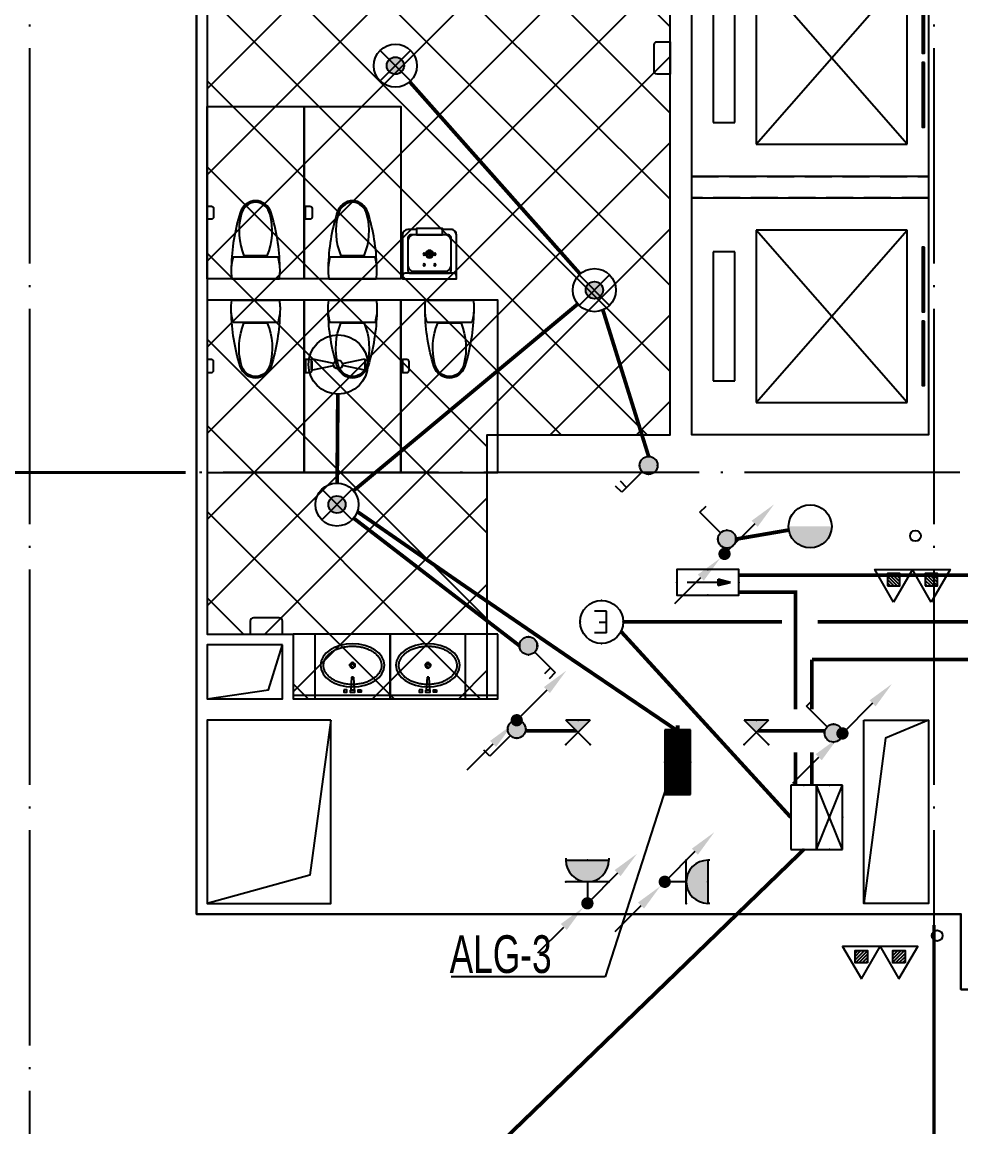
# Model space of a CAD drawing. Extents: x -292644 to 261407, y -12902 to 435090.
# Drawn here: x 120089 to 128807, y 129524 to 139782 of the extents above; entities that cross this region are included whole.
import ezdxf
from ezdxf.enums import TextEntityAlignment as Align
from ezdxf.xclip import XClip

# ---------------------------------------------------------------- set-up
doc = ezdxf.new("R2010")
doc.units = 0
doc.header["$LTSCALE"] = 1000
doc.header["$MEASUREMENT"] = 0
for name, pattern in [('104-10 轴网$0$DOTE', [2.4200000000000004, 2, -0.2, 0.02, -0.2]), ('DASH', [0.35, 0.25, -0.1]), ('X-104 8#10#平面_t3$0$109-34 轴网$0$L1$0$$AUDIT_BAD_LTYPE1', [0]), ('X-104 8#10#平面_t3$0$DASH', [0.35, 0.25, -0.1])]:
    doc.linetypes.add(name, pattern=pattern)
doc.layers.get('0').update_dxf_attribs({"linetype": 'CONTINUOUS'})
for name, color, linetype in [('104-10 轴网$0$A_AXIS-轴线', 36, '104-10 轴网$0$DOTE'), ('DIM-箱柜', 3, 'CONTINUOUS'), ('EQUIP-动力', 3, 'CONTINUOUS'), ('EQUIP-插座', 3, 'CONTINUOUS'), ('EQUIP-照明', 3, 'CONTINUOUS'), ('EQUIP-箱柜', 3, 'CONTINUOUS'), ('LWIRE', 4, 'CONTINUOUS'), ('TEL_TEXT', 3, 'CONTINUOUS'), ('WIRE-应急', 2, 'DASH'), ('WIRE-照明', 1, 'CONTINUOUS'), ('X-104 8#10#平面_t3$0$A-E_电梯', 171, 'CONTINUOUS'), ('X-104 8#10#平面_t3$0$A-I_卫-洁具', 241, 'CONTINUOUS'), ('X-104 8#10#平面_t3$0$A-O_分水线', 127, 'CONTINUOUS'), ('X-104 8#10#平面_t3$0$A-SUR_看线', 231, 'CONTINUOUS'), ('X-104 8#10#平面_t3$0$A-TECH_结构', 21, 'CONTINUOUS'), ('X-104 8#10#平面_t3$0$水-消火栓', 41, 'CONTINUOUS')]:
    doc.layers.add(name, color=color, linetype=linetype)
doc.layers.add('X-104 8#10#平面_t3$0$000套内', color=226, linetype='CONTINUOUS', lineweight=30, plot=False)
doc.layers.add('X-104 8#10#平面_t3$0$04-不打印_辅助线', color=165, linetype='CONTINUOUS', plot=False)
doc.layers.get('X-104 8#10#平面_t3$0$A-O_分水线').off()
doc.styles.add('_HZTXT', font='ROS', dxfattribs={"width": 0.8, "bigfont": 'JD'})
doc.styles.add('_TCH_LABEL', font='COMPLEX', dxfattribs={"bigfont": 'GBCBIG'})
doc.styles.add('_TEL_DIM', font='SIMPLEX', dxfattribs={"width": 0.7, "height": 3.5, "bigfont": 'HZTXT'})
doc.styles.get("Standard").update_dxf_attribs({"font": 'gbenor.shx', "bigfont": 'gbcbig.shx'})

# ---------------------------------------------------------------- blocks, each defined once
blk = doc.blocks.new('104-10 轴网')
at = {"layer": '104-10 轴网$0$A_AXIS-轴线', "linetype": '104-10 轴网$0$DOTE'}
for p, q in [((128829.5977508623, 40099.99999999988), (128829.5977508621, -6500.000000000186)), ((137229.5977508624, 40099.99999999987), (137229.5977508621, -6500.000000000186)), ((168929.5977508623, 16799.99999999987), (113929.5977508621, 16799.99999999982))]:
    blk.add_line(p, q, dxfattribs=at)
blk = doc.blocks.new('X-104 8#10#平面_t3$0$meae')
for p, q in [((-215.039999999979, 0), (-243.7679999999818, 0)), ((-210, 5.039999999979045), (-210, 32.76000000000931)), ((-176.7359999999753, 0), (-204.9599999999627, 0)), ((-99.54815868195146, 8), (21.68149024352897, 14.3899337600451)), ((-99.54815868195146, -7.999999999941792), (-99.54815868195146, 8)), ((21.68149024352897, -14.3899337601033), (21.68149024352897, 14.3899337600451)), ((-210, -32.25599999999395), (-210, -5.039999999979045)), ((-99.54815868195146, -8.000000000058208), (21.68149024352897, -14.3899337601033))]:
    blk.add_line(p, q)
at = {"const_width": 0.8399999999999999}
blk.add_lwpolyline([(-209.5800000000163, -0.1400000000139698, -0.9999999999999999), (-210.4199999999837, -0.1400000000139698, -0.9999999999999999)], format="xyb", close=True, dxfattribs=at)
for points in [[(17.19145484233741, 81.35012003820157), (40, 81.35012003820157), (39.99999999994179, 51.35012003820157), (17.1914548422792, 51.35012003820157)], [(21.68149024352897, 21.35012003820157), (40, 21.35012003820157), (40, -21.35012003820157), (21.68149024352897, -21.35012003820157)], [(17.19145484233741, -81.35012003820157), (40, -81.35012003820157), (39.99999999994179, -51.35012003820157), (17.1914548422792, -51.35012003820157)]]:
    blk.add_lwpolyline(points, close=True)
blk.add_circle((-210, 0), 25.2)
blk.add_ellipse((-210, 0), major_axis=(0, -296.8388870928175), ratio=0.6737661697857759)
at = {"color": 8}
blk.add_open_spline([(-210, -271.838887092832), (-201.6286662275088, -271.838887092832), (-193.2556980797672, -270.8834744876949), (-176.5567826171755, -267.0318226981908), (-168.2292954665609, -264.1331208487391), (-151.7464247078751, -256.3412992825033), (-143.592075161112, -251.4461166422116), (-127.6688291439204, -239.6628589069005), (-119.9016611408442, -232.7743547918508), (-105.0053654383519, -217.100718463771), (-97.87740360945463, -208.3160983382841), (-84.50442564953119, -189.0367220979533), (-78.25994529254967, -178.5426552897552), (-66.86596525227651, -156.1005802754662), (-61.71665413689334, -144.1531549534993), (-52.68240508378949, -119.1104159536771), (-48.79751711455174, -106.0155586157343), (-42.41598126577446, -79.01830609660828), (-39.91934085072717, -65.11628590768669), (-36.39207964838715, -36.86706837144447), (-35.3614577781409, -22.5202054088586), (-34.79793056182098, 6.244822261855006), (-35.26502483320655, 20.66266644134885), (-37.68259151588427, 49.19399507466005), (-39.63306519814068, 63.30715293157846), (-44.95700291811954, 90.86129060061648), (-48.33046480413759, 104.3019146881416), (-56.39392556494568, 130.1611448710319), (-61.0838973345235, 142.5793309712317), (-71.62818411248736, 166.0733063118532), (-77.48238030000357, 177.1485642623738), (-90.15903716551838, 197.6798496269621), (-96.98112566315103, 207.1352148510632), (-111.3602107425686, 224.2113378457143), (-118.9163064261083, 231.8314545630128), (-134.510733252624, 245.1036245926516), (-142.547481424408, 250.7556368449004), (-158.868371842138, 260.0530890176306), (-167.1509793659789, 263.6999722997425), (-183.7976203592261, 269.0257272459567), (-192.162095878215, 270.7072330619558), (-208.8995512870024, 272.153067119536), (-217.2755150526064, 271.9185741905239), (-234.0031495776493, 269.526916392555), (-242.3573442720808, 267.3679324407713), (-258.9526960913208, 261.0731867576833), (-267.1936322519905, 256.9349128940958), (-283.3781850557425, 246.65468100406), (-291.3201072766096, 240.5117016318836), (-306.6623222918133, 226.2813428560039), (-314.0611830068519, 218.1942343084957), (-328.0653621423407, 200.2301868745126), (-334.6699371464783, 190.353927289194), (-346.859358667396, 169.044026111078), (-352.4439172392595, 157.6110181525), (-362.4072642970132, 133.476927122334), (-366.7859668953461, 120.7763437553076), (-374.1964356524404, 94.43610308453208), (-377.2281845823745, 80.79684587812517), (-381.8495765395346, 52.93462008907227), (-383.4392193020904, 38.71199739631265), (-385.1273327118251, 10.0537408667733), (-385.225804392132, -4.381569712015335), (-383.9285565786413, -33.08909023553133), (-382.5328362500295, -47.36097819061251), (-378.2902226594742, -75.36972922243876), (-375.4433290168527, -89.10625087702647), (-368.3874579074909, -115.6863969620317), (-364.1784936326439, -128.529630749661), (-354.5335200406262, -152.9902308470919), (-349.097582319926, -164.6071133053629), (-337.1786070214584, -186.3198765731067), (-330.6958189697471, -196.415140855941), (-316.9037533847149, -214.843760280055), (-309.5951420506462, -223.1764269854757), (-294.4000191528467, -237.9131964488188), (-286.5148495539906, -244.3169298697612), (-270.41386736813, -255.1213227973203), (-262.1997869724291, -259.5227866767091), (-245.6385630253353, -266.3373192788567), (-237.2919559226721, -268.7527736420161), (-222.6272707111784, -271.2949484957498), (-216.3134306632564, -271.838887092832), (-210, -271.838887092832)], degree=3, knots=[0, 0, 0, 0, 0.1541728099079682, 0.1541728099079682, 0.3083456198159364, 0.3083456198159364, 0.4625184297239047, 0.4625184297239047, 0.6166912396318729, 0.6166912396318729, 0.7708640495398411, 0.7708640495398411, 0.9250368594478093, 0.9250368594478093, 1.079209669355778, 1.079209669355778, 1.233382479263746, 1.233382479263746, 1.387555289171714, 1.387555289171714, 1.541728099079682, 1.541728099079682, 1.69590090898765, 1.69590090898765, 1.850073718895619, 1.850073718895619, 2.004246528803587, 2.004246528803587, 2.158419338711555, 2.158419338711555, 2.312592148619523, 2.312592148619523, 2.466764958527492, 2.466764958527492, 2.62093776843546, 2.62093776843546, 2.775110578343428, 2.775110578343428, 2.929283388251396, 2.929283388251396, 3.083456198159364, 3.083456198159364, 3.237629008067333, 3.237629008067333, 3.391801817975301, 3.391801817975301, 3.545974627883269, 3.545974627883269, 3.700147437791237, 3.700147437791237, 3.854320247699206, 3.854320247699206, 4.008493057607174, 4.008493057607174, 4.162665867515142, 4.162665867515142, 4.31683867742311, 4.31683867742311, 4.471011487331078, 4.471011487331078, 4.625184297239047, 4.625184297239047, 4.779357107147015, 4.779357107147015, 4.933529917054983, 4.933529917054983, 5.087702726962951, 5.087702726962951, 5.24187553687092, 5.24187553687092, 5.396048346778888, 5.396048346778888, 5.550221156686856, 5.550221156686856, 5.704393966594824, 5.704393966594824, 5.858566776502792, 5.858566776502792, 6.012739586410761, 6.012739586410761, 6.166912396318729, 6.166912396318729, 6.283185307179586, 6.283185307179586, 6.283185307179586, 6.283185307179586], dxfattribs=at)
at = {"layer": 'X-104 8#10#平面_t3$0$04-不打印_辅助线'}
blk.add_lwpolyline([(-499.9999999998836, -349.9999999999418), (-499.9999999998836, 350.0000000000582), (100.0000000001164, 350.0000000000582), (100.0000000001164, -349.9999999999418)], close=True, dxfattribs=at)
blk = doc.blocks.new('X-104 8#10#平面_t3$0$A-toilet-F2$0$A-toilet-F3$0$$plan$00000388')
for p, q in [((-202.5, -209.53125), (-202.5, 209.53125)), ((0, -220.78125), (0, 220.78125)), ((-211.7636100000016, 107.6506163835302), (-211.7636100000016, -107.6506388835276))]:
    blk.add_line(p, q)
blk.add_lwpolyline([(-202.4999999999999, -209.5312499999999), (-151.5815775000015, -220.9312574999972), (-102.2263650000007, -226.3893074999992), (-50.17650749999908, -226.3893074999992), (8.526512829121202e-14, -220.7812499999999)])
for centre, radius, start, end in [((-70.50223739520334, -1596.893304158019), 1822.905267548176, 91.22236801686525, 107.2477400730136), ((-76.17188249999913, -236.25), 463.3354349999999, 97.73994600000086, 105.8219819999994), ((-76.17188249999913, -236.25), 463.3354349999999, 80.5376779999934, 97.73994600000086), ((-562.4982811024126, -12.18639293920603), 163.5812782416205, 107.2477400730136, 159.5476091936029), ((-555.5449209055997, -23.26485846064998), 162.7261878014058, 104.7785650587778, 136.8542646013629), ((-443.4417002224786, -448.2021481943076), 602.2018211347165, 67.37374387746667, 104.7785650587778), ((-595.175017904075, 0), 128.7061108459815, 159.5476091936029, 200.4523908063857), ((-580.3665348804823, -1.124999869261956e-05), 128.7061108459815, 136.8542646013629, 223.1457353986371), ((-562.4982811024126, 12.18639293920603), 163.5812782416205, 200.4523908063857, 252.7522599269864), ((-555.5449209055997, 23.26483596065259), 162.7261878014058, 223.1457353986371, 255.2214349412222), ((-70.50223739520334, 1596.893304158019), 1822.905267548176, 252.7522599269864, 268.7776319831348), ((-443.4417002224786, 448.2021256943101), 602.2018211347165, 255.2214349412222, 292.6262561225334)]:
    blk.add_arc(centre, radius, start, end)
blk = doc.blocks.new('X-104 8#10#平面_t3$0$hgfasg')
at = {"layer": 'X-104 8#10#平面_t3$0$04-不打印_辅助线'}
blk.add_lwpolyline([(-450, 1599.999999999709), (450, 1599.999999999651), (450, -3.492459654808044e-10), (-450, -2.91038304567337e-10)], close=True, dxfattribs=at)
at = {"rotation": 270}
blk.add_blockref('X-104 8#10#平面_t3$0$A-toilet-F2$0$A-toilet-F3$0$$plan$00000388', (0, 0), dxfattribs=at)
blk = doc.blocks.new('X-104 8#10#平面_t3$0$hgfd')
at = {"color": 8}
for p, q in [((-38.49999971458601, 228.000000048185), (38.50000028541399, 227.9999999518077)), ((3.335953806526959e-07, 266.5000000000036), (2.372253220528364e-07, 189.5000000000036))]:
    blk.add_line(p, q, dxfattribs=at)
for points in [[(250, -3.504792402964085e-07), (-249.9999999999927, 3.504792402964085e-07), (-249.9999994917889, 406.0000003504792, -0.4142135623732199), (-199.9999994292011, 456.0000002878987), (-119.9999994292084, 456.0000001877597), (-119.9999994166865, 466.000000187767), (120.0000005833208, 465.9999998122548), (120.0000005708062, 455.9999998122548), (200.000000570777, 455.9999997121158, -0.414213562372991), (250.0000005081893, 405.9999996495353)], [(175.000000062566, 49.99999974339516), (-174.9999999374049, 50.00000025659756, -0.4142135623730927), (-199.9999999061183, 75.00000028789145), (-199.9999995230974, 381.0000002878987, -0.414213562373095), (-174.9999994917962, 406.0000002565976), (175.0000005082111, 405.9999997434024, -0.4142135623731322), (200.0000004769245, 380.9999997121085), (200.0000000938744, 74.99999971210127, -0.4142135623730573)], [(250, -3.504792402964085e-07), (-249.9999999999927, 3.504792402964085e-07), (-249.9999999686988, 25.00000035048652, -0.4142135623730971), (-224.9999999373977, 50.00000031918535), (225.0000000625878, 49.99999968082193, -0.4142135623730932), (250.0000000313012, 24.99999964952804)]]:
    blk.add_lwpolyline(points, format="xyb", close=True)
blk.add_lwpolyline([(120.0000005708062, 455.9999998122548), (200.000000570777, 455.9999997121158, -0.414213562373095), (250.0000005081893, 405.9999996495353), (250, -3.504792402964085e-07), (-249.9999999999927, 3.504792402964085e-07), (-249.9999994917889, 406.0000003504792, -0.4142135623730929), (-199.9999994292011, 456.0000002878987), (-119.9999994292084, 456.0000001877597)], format="xyb")
blk.add_lwpolyline([(120.0000005082184, 405.9999998122476), (-119.9999994917889, 406.0000001877524), (-119.9999994166865, 466.000000187767), (120.0000005833208, 465.9999998122548)], close=True)
blk.add_lwpolyline([(150.0000000876389, 69.99999977469633), (-149.9999999123756, 70.00000022531094, -0.4142135623730976), (-199.9999998497879, 120.0000002878915), (-199.9999995543913, 356.0000002878842, -0.414213562373095), (-149.9999994918035, 406.0000002253037), (150.0000005081965, 405.9999997746963, -0.414213562373095), (200.0000004456087, 355.9999997121085), (200.0000001502194, 119.9999997121231, -0.4142135623731096)], format="xyb", close=True, dxfattribs=at)
for centre, radius in [((-49.99999971457146, 228.0000000625914), 10), ((2.854139893315732e-07, 228.0000000000036), 35), ((50.00000028542127, 227.9999999374159), 10), ((-49.99999983975431, 128.0000000625841), 10), ((50.00000016025297, 127.9999999374159), 10)]:
    blk.add_circle(centre, radius)
blk.add_circle((2.854139893315732e-07, 228.0000000000036), 25, dxfattribs=at)
blk = doc.blocks.new('X-104 8#10#平面_t3$0$卫生间')
at = {"layer": 'X-104 8#10#平面_t3$0$A-I_卫-洁具', "ltscale": 0.1}
blk.add_lwpolyline([(29249.99997658384, 18300.0000078821), (31149.99997658456, 18300.00000788411), (31149.99997658456, 18900.00000788411), (29249.99997658384, 18900.0000078821)], close=True, dxfattribs=at)
blk.add_lwpolyline([(29249.9999765839, 18900.00000788417), (29249.9999765839, 18870.00000788417), (31149.99997652085, 18870.00000788397), (31149.99997652428, 18900.00000788411)], dxfattribs=at)
for points in [[(31549.99997658755, 18300.00000787908), (31249.99997658755, 18300.00000787908), (31249.99997658755, 18180.00000787896, 0.414213562373095), (31279.99997658755, 18150.00000787896), (31519.99997658755, 18150.00000787896, 0.414213562373095), (31549.99997658755, 18180.00000787896)], [(27649.9999765533, 12800.00000788734), (27649.9999765533, 13100.00000788734), (27769.99997655342, 13100.00000788734, -0.414213562373095), (27799.99997655342, 13070.00000788734), (27799.99997655342, 12830.00000788734, -0.414213562373095), (27769.99997655342, 12800.00000788734)]]:
    blk.add_lwpolyline(points, format="xyb", close=True, dxfattribs=at)
at = {"layer": 'X-104 8#10#平面_t3$0$A-I_卫-洁具'}
for points in [[(30074.99997657166, 15851.95678070415), (30074.99997657168, 15771.95678070415, 0.4142135623730523), (30094.99997657168, 15751.95678070415), (30134.99997657171, 15751.95678070415), (30134.99997657169, 15871.95678070415), (30094.99997657166, 15871.95678070415, 0.4142135623731306)], [(30974.99997657155, 15851.95678070412), (30974.99997657156, 15771.95678070412, 0.4142135623730523), (30994.99997657156, 15751.95678070412), (31034.99997657159, 15751.95678070412), (31034.99997657158, 15871.95678070412), (30994.99997657155, 15871.95678070412, 0.4142135623731306)], [(31889.99997657165, 15851.95678070426), (31889.99997657166, 15771.95678070426, 0.4142135623730523), (31909.99997657166, 15751.95678070426), (31949.99997657169, 15751.95678070426), (31949.99997657168, 15871.95678070426), (31909.99997657165, 15871.95678070426, 0.4142135623731306)], [(30974.99997657155, 14348.04323506608), (30974.99997657156, 14428.04323506608, -0.4142135623730523), (30994.99997657156, 14448.04323506608), (31034.99997657159, 14448.04323506608), (31034.99997657158, 14328.04323506608), (30994.99997657155, 14328.04323506608, -0.4142135623731306)], [(31889.99997657163, 14348.04323506594), (31889.99997657166, 14428.04323506594, -0.4142135623730523), (31909.99997657166, 14448.04323506594), (31949.99997657169, 14448.04323506594), (31949.99997657166, 14328.04323506594), (31909.99997657163, 14328.04323506594, -0.4142135623731306)]]:
    blk.add_lwpolyline(points, format="xyb", close=True, dxfattribs=at)
at = {"layer": 'X-104 8#10#平面_t3$0$A-I_卫-洁具', "ltscale": 0.1, "xscale": -1}
for name, p, rotation in [('X-104 8#10#平面_t3$0$meae', (29899.9999765845, 18800.00000788434), 270), ('X-104 8#10#平面_t3$0$meae', (30599.9999765845, 18800.00000788411), 270), ('X-104 8#10#平面_t3$0$hgfd', (29884.99997657168, 15000.00000755693), 180)]:
    blk.add_blockref(name, p, dxfattribs=dict(at, rotation=rotation))
for p in [(29699.99997657168, 15200.000007897), (30599.99997657168, 15200.00000788565), (31499.99997657168, 15200.00000788539)]:
    blk.add_blockref('X-104 8#10#平面_t3$0$hgfasg', p, dxfattribs=at)
at = {"layer": 'X-104 8#10#平面_t3$0$A-I_卫-洁具', "ltscale": 0.1, "rotation": 180}
for p in [(30599.99997657168, 15000.00000789596), (31499.99997657168, 15000.00000788481)]:
    blk.add_blockref('X-104 8#10#平面_t3$0$hgfasg', p, dxfattribs=at)
blk = doc.blocks.new('X-104 8#10#平面_t3$0$fdhggh')
at = {"layer": 'X-104 8#10#平面_t3$0$04-不打印_辅助线', "linetype": 'X-104 8#10#平面_t3$0$109-34 轴网$0$L1$0$$AUDIT_BAD_LTYPE1'}
h = blk.add_hatch(dxfattribs=at)
h.set_pattern_fill('多孔材料', color=256, scale=200)
h.set_pattern_definition([(45, (-111356.9507218327, 118800.0000000005), (-400.0004066222933, 400.0004066222933), []), (135, (-111356.9507218327, 118800.0000000005), (-400.0004066222933, -400.0004066222933), [])])
h.paths.add_polyline_path([(14350.00002345038, 140749.9983616374), (10050.00002342847, 140749.9983616374), (10050.0000234285, 134099.9983616375), (10850.00002341266, 134099.9983616375), (10850.00002341272, 133499.9983616325), (12650.00002341619, 133499.9983616323), (12650.00002341621, 135949.9983834741), (14350.0000234468, 135949.9983834712)])
blk.add_lwpolyline([(14350.00002345038, 140749.9983616374), (10050.00002342847, 140749.9983616374), (10050.0000234285, 134099.9983616375), (10850.00002341266, 134099.9983616375), (10850.00002341272, 133499.9983616325), (12650.00002341619, 133499.9983616323), (12650.00002341621, 135949.9983834741), (14350.0000234468, 135949.9983834712), (14350.00002345035, 140749.9983616375)], close=True, dxfattribs=at)
blk = doc.blocks.new('A-电梯2222')
for p, q in [((-599.9999999888532, 1800.000000028485), (-599.9999999888532, 2000.000000028485)), ((-599.9999999888532, 2000.000000028485), (599.999999990192, 2000.000000027969)), ((599.999999990192, 2000.000000027969), (599.999999990192, 1800.000000028027)), ((599.999999990192, 1800.000000028027), (-599.9999999888532, 1800.000000028485)), ((-800.0000000021246, 200.0000000191649), (-800.0000000016589, 1600.000000013759)), ((-800.0000000016589, 1600.000000013759), (800.0000000027649, 1600.000000013068)), ((800.0000000027649, 1600.000000013068), (-800.0000000021246, 200.0000000191649)), ((800.0000000021828, 200.0000000184664), (-800.0000000016589, 1600.000000013759)), ((800.0000000027649, 1600.000000013068), (800.0000000021828, 200.0000000184664)), ((800.0000000021828, 200.0000000184664), (-800.0000000021246, 200.0000000191649))]:
    blk.add_line(p, q)
for points in [[(-1100, 0), (1100, 0), (1100, 2200.000000000007), (-1100, 2200.000000000007)], [(-643.3333333326736, 38.08112883746799), (-643.3333333326736, 58.97966308711329), (-43.33333333267365, 58.97966308711329), (-43.33333333267365, 38.08112883746799)], [(43.33333333273185, 38.0811288371915), (43.33333333273185, 58.97966308683681), (643.3333333327319, 58.97966308683681), (643.3333333327319, 38.0811288371915)]]:
    blk.add_lwpolyline(points, close=True)
blk = doc.blocks.new('X-104 8#10#平面_t3$0$jhat')
for p, q in [((-395, -250.0000000000582), (-395, 249.9999999999418)), ((-395, 249.9999999999418), (-44.99999999994179, 249.9999999999418)), ((-44.99999999994179, 249.9999999999418), (-44.99999999994179, 11.73657725605881)), ((-219.9999999999418, 32.25599999987753), (-219.9999999999418, 5.03999999986263)), ((-124.8214514199644, 8.000000000058208), (11.68149024352897, 14.3899337601033)), ((-124.8214514199644, 7.999999999941792), (-124.8214514199644, -8.000000000058208)), ((11.68149024352897, 14.3899337601033), (11.68149024352897, -14.3899337601033)), ((-225.0399999999208, -1.164153218269348e-10), (-253.7679999999236, -1.164153218269348e-10)), ((-219.9999999999418, -5.040000000095461), (-219.9999999999418, -32.76000000012573)), ((-186.7359999999171, -1.164153218269348e-10), (-214.9599999999045, -1.164153218269348e-10)), ((-124.8214514199644, -8.000000000058208), (11.68149024352897, -14.3899337601033)), ((-44.99999999994179, -12.38077738613356), (-44.99999999994179, -250.0000000000582)), ((-44.99999999994179, -250.0000000000582), (-395, -250.0000000000582))]:
    blk.add_line(p, q)
at = {"color": 8}
blk.add_lwpolyline([(-69.99999999994179, -11.06304409715813), (-69.99999999994179, -225.0000000000582), (-370, -225.0000000000582), (-370, 224.9999999999418), (-69.99999999994179, 224.9999999999418), (-69.99999999994179, 10.56628493819153)], dxfattribs=at)
at = {"ltscale": 1000, "const_width": 0.8399999999999999}
blk.add_lwpolyline([(-219.5799999999581, 0.1399999998975545, 0.9999999999999999), (-220.4199999999255, 0.1399999998975545, 0.9999999999999999)], format="xyb", close=True, dxfattribs=at)
for points in [[(7.191454842337407, 81.35012003820157), (30, 81.35012003820157), (30, 51.35012003820157), (7.191454842337407, 51.35012003820157)], [(11.68149024352897, -21.35012003820157), (30, -21.35012003820157), (30, 21.35012003820157), (11.68149024352897, 21.35012003820157)], [(7.191454842337407, -81.35012003820157), (30, -81.35012003820157), (30, -51.35012003820157), (7.191454842337407, -51.35012003820157)]]:
    blk.add_lwpolyline(points, close=True)
blk.add_circle((-219.9999999999418, -1.164153218269348e-10), 25.2)
at = {"layer": 'X-104 8#10#平面_t3$0$04-不打印_辅助线'}
blk.add_lwpolyline([(100.0000000001164, -350), (100.0000000000582, 350), (-499.9999999999418, 350), (-499.9999999998836, -350)], close=True, dxfattribs=at)
blk = doc.blocks.new('X-104 8#10#平面_t3$0$A-toilet-F2$0$A-toilet-F3$0$xb')
for p, q in [((-228.5999999991618, 152.3999999994412), (-228.6000000010245, 9.313225746154785e-10)), ((177.7999999998137, 203.2000000000698), (-177.7999999993481, 203.1999999994878)), ((228.6000000010245, -9.313225746154785e-10), (228.6000000005588, 152.3999999997905)), ((-228.6000000010245, 9.313225746154785e-10), (228.6000000010245, -9.313225746154785e-10))]:
    blk.add_line(p, q)
for centre, radius, start, end in [((-6.349999998696148, 209.549999998766), 171.56755229355, 106.6068803142738, 182.1210963969083), ((-6.349999998696148, 209.549999998766), 146.16755229355, 87.87890362284142, 182.1210963969083), ((9.313225746154785e-10, 342.8999999993248), 63.50000000000001, 1.07073087239469, 178.9292691276053), ((6.350000001490116, 209.549999998766), 146.16755229355, 357.8789036030917, 92.12109637715858), ((6.350000001490116, 209.549999998766), 171.56755229355, 357.8789036030917, 73.39311968572625), ((1.396983861923218e-09, 203.1999999987893), 38.1, 0, 180), ((-177.7999999993481, 152.3999999992084), 50.8, 90, 180), ((177.8000000002794, 152.3999999997905), 50.8, 0, 90)]:
    blk.add_arc(centre, radius, start, end)
blk = doc.blocks.new('X-104 8#10#平面_t3$0$8#核心筒')
at = {"layer": 'X-104 8#10#平面_t3$0$A-I_卫-洁具', "ltscale": 0.1}
for points in [[(10819.99873398323, 21849.99836163709), (10849.99873398323, 21849.99836163709), (10849.99873398323, 21449.99836163709), (10819.99873398323, 21449.99836163709)], [(11619.99873398323, 21849.99836163709), (11649.99873398323, 21849.99836163709), (11649.99873398323, 21449.99836163709), (11619.99873398323, 21449.99836163709)], [(14350.0000234468, 21849.99836163723), (12550.0000234468, 21849.99836163723), (12550.0000234468, 21249.99836163723), (14350.0000234468, 21249.99836163723)]]:
    blk.add_lwpolyline(points, close=True, dxfattribs=at)
blk.add_lwpolyline([(12550.0000234468, 21849.99836163723), (12550.0000234468, 21819.99836163723), (14350.00002344692, 21819.99836163712), (14350.00002345035, 21849.99836163729)], dxfattribs=at)
at = {"layer": 'X-104 8#10#平面_t3$0$A-TECH_结构', "linetype": 'X-104 8#10#平面_t3$0$DASH'}
blk.add_lwpolyline([(14550.00002344679, 19549.99838346642), (16750.00002344628, 19549.99838346642), (16750.00002344628, 19349.99836162853), (14550.00002344679, 19349.99836162853)], close=True, dxfattribs=at)
at = {"layer": 'X-104 8#10#平面_t3$0$A-E_电梯', "xscale": -1, "rotation": 90}
for p in [(16750.0000234468, 20649.99838346642), (16750.0000234468, 18249.99838346642)]:
    blk.add_blockref('A-电梯2222', p, dxfattribs=at)
at = {"layer": 'X-104 8#10#平面_t3$0$A-I_卫-洁具', "ltscale": 0.1}
for name, p, rotation in [('X-104 8#10#平面_t3$0$A-toilet-F2$0$A-toilet-F3$0$xb', (10450.00002342847, 21849.99836163712), 180), ('X-104 8#10#平面_t3$0$A-toilet-F2$0$A-toilet-F3$0$xb', (11250.00002342847, 21849.99836163712), 180), ('X-104 8#10#平面_t3$0$A-toilet-F2$0$A-toilet-F3$0$xb', (12050.00002342847, 21849.99836163712), 180), ('X-104 8#10#平面_t3$0$jhat', (13100.0000234468, 21749.99836163723), 90), ('X-104 8#10#平面_t3$0$jhat', (13800.0000234468, 21749.99836163723), 90)]:
    blk.add_blockref(name, p, dxfattribs=dict(at, rotation=rotation))
blk = doc.blocks.new('X-104 8#10#平面_t3$0$fdsgdfh')
at = {"layer": 'X-104 8#10#平面_t3$0$A-TECH_结构'}
for points in [[(10050.00002342812, 14699.99999211595), (10619.39593914832, 14782.85818737998), (10750.0000234124, 15199.99999212098)], [(11199.99999999703, 14499.99999211586), (11005.12674833491, 13061.95794338497), (10050.00002342826, 12799.99999250611)]]:
    blk.add_lwpolyline(points, dxfattribs=at)
at = {"layer": 'X-104 8#10#平面_t3$0$A-TECH_结构', "linetype": 'X-104 8#10#平面_t3$0$109-34 轴网$0$L1$0$$AUDIT_BAD_LTYPE1'}
for points in [[(10750.0000234124, 15199.99999212098), (10050.00002342812, 15199.99999212098), (10050.00002342812, 14699.99999211595), (10750.0000234124, 14699.99999211595)], [(11199.99999999686, 14499.99999211586), (10050.00002342826, 14499.99999211586), (10050.00002342826, 12799.99999250611), (11199.99999999686, 12799.99999250611)], [(16149.99999999524, 14499.99836163234), (16750.00000000237, 14499.99836163232), (16750.00000000237, 12799.9983620226), (16149.99999999524, 12799.99836202263)]]:
    blk.add_lwpolyline(points, close=True, dxfattribs=at)
blk.add_lwpolyline([(16750.00000000237, 14499.99836163232), (16349.02608525718, 14334.72744898006), (16149.99999999524, 12799.99836202263)], dxfattribs=at)
blk = doc.blocks.new('X-104 8#10#平面_t3$0$$TWTSYS$00000546')
h = blk.add_hatch()
h.set_pattern_fill('ANSI31', color=256, scale=200, style=0)
h.set_pattern_definition([(45, (-38543.80223862439, -6670.830405693208), (-17.67766952966369, 17.67766952966369), [])])
h.paths.add_polyline_path([(-64.92232553117356, 173.7449990885525), (64.922325531159, 173.7449990885525), (64.922325531159, 43.90034802621994), (-64.92232553117356, 43.90034802621994)])
for points in [[(0, 343.6163707387423), (-198.3870041439732, 0), (198.3870041439732, 0)], [(-64.92232553117356, 173.7449990885525), (64.922325531159, 173.7449990885525), (64.922325531159, 43.90034802621994), (-64.92232553117356, 43.90034802621994)]]:
    blk.add_lwpolyline(points, close=True)
blk = doc.blocks.new('X-104 8#10#平面_t3$0$A$C46662BA1')
at = {"layer": 'X-104 8#10#平面_t3$0$水-消火栓'}
for centre in [(128384.2816785443, 135011.9754388873), (128586.9507452468, 131299.9999925059)]:
    blk.add_circle(centre, 50, dxfattribs=at)
at = {"layer": 'X-104 8#10#平面_t3$0$水-消火栓', "yscale": 0.88, "zscale": 0.88}
for p, xscale, rotation in [((128182.3701816001, 134699.9983616293), -0.88, 179.9999999999999), ((128531.5313088936, 134699.9983616293), -0.88, 179.9999999999999), ((127882.3701816027, 131199.9999925058), 0.88, 179.9999999999992), ((128231.5313088962, 131199.9999925058), 0.88, 179.9999999999992)]:
    blk.add_blockref('X-104 8#10#平面_t3$0$$TWTSYS$00000546', p, dxfattribs=dict(at, xscale=xscale, rotation=rotation))
blk = doc.blocks.new('X-104 8#10#平面_t3')
at = {"layer": 'X-104 8#10#平面_t3$0$000套内'}
blk.add_lwpolyline([(120156.950721829, 147450.0000139563), (120156.950721829, 143650.0000139498), (120056.9507218258, 143649.9999921205), (120056.9507218258, 140849.9999921204), (121706.9507452608, 140849.9999921204), (121706.9507452608, 131499.9999925058), (128806.9507452464, 131499.9999925058), (128806.9507452464, 130800.0000139284), (132006.9507218283, 130800.0000139284), (132006.9507218283, 118150.0000139564), (120806.9507218261, 118150.0000139564), (120806.9507218261, 115350.0000138714), (106906.9507218289, 115350.0000138714), (106906.9507218289, 130900.0000139564), (106906.9507218282, 136250.0000139564), (108306.950721857, 136250.0000139565), (108306.950721857, 147450.0000139563)], close=True, dxfattribs=at)
at = {"layer": 'X-104 8#10#平面_t3$0$A-SUR_看线', "linetype": 'X-104 8#10#平面_t3$0$DASH', "ltscale": 2, "const_width": 30}
for points in [[(107056.9507218291, 135600.0000139566), (121606.9507452606, 135600.0000139566)], [(128556.9507218327, 119199.9999999995), (128556.9507218326, 131399.9983620226)]]:
    blk.add_lwpolyline(points, dxfattribs=at)
at = {"linetype": 'X-104 8#10#平面_t3$0$109-34 轴网$0$L1$0$$AUDIT_BAD_LTYPE1'}
for name, p in [('X-104 8#10#平面_t3$0$fdhggh', (111756.9507218327, -2.91038304567337e-10)), ('X-104 8#10#平面_t3$0$fdsgdfh', (111756.9507218322, 118799.9999999996)), ('X-104 8#10#平面_t3$0$8#核心筒', (111756.9507218321, 118800.0000000001))]:
    blk.add_blockref(name, p, dxfattribs=at)
ref = blk.add_blockref('104-10 轴网', (-8672.647029029395, 118800.0000000001), dxfattribs=at)
XClip(ref).set_block_clipping_path([(104379.59775086239, -11899.999999999955), (178479.5977508624, 45500.000000000044)])
at = {"linetype": 'X-104 8#10#平面_t3$0$109-34 轴网$0$L1$0$$AUDIT_BAD_LTYPE1', "rotation": 180}
blk.add_blockref('X-104 8#10#平面_t3$0$卫生间', (153756.9507218323, 152399.9999999997), dxfattribs=at)
at = {"layer": 'X-104 8#10#平面_t3$0$A-O_分水线', "linetype": 'X-104 8#10#平面_t3$0$109-34 轴网$0$L1$0$$AUDIT_BAD_LTYPE1'}
blk.add_blockref('X-104 8#10#平面_t3$0$A$C46662BA1', (0, -2.91038304567337e-11), dxfattribs=at)
blk = doc.blocks.new('$equip$00001151')
blk.add_circle((0, 0.5), 0.5)
for points in [[(0.4330127085668209, 0.2500000115614966), (-0.4330126952190767, 0.2499999884385034), (0.5, 0.5000000133477442), (-0.5, 0.4999999866522558)], [(0.2500000115578587, 0.0669873047809233), (-0.2499999884421413, 0.06698729143317905), (0.4330127085668209, 0.2500000115614966), (-0.4330126952190767, 0.2499999884385034)], [(1.334774424321949e-08, 0), (1.334774424321949e-08, 0), (0.2500000115578587, 0.0669873047809233), (-0.2499999884421413, 0.06698729143317905)]]:
    blk.add_solid(points)
at = {"flags": 9}
blk.add_attdef('A', (0, 0), '', height=2e-05, dxfattribs=at)
blk = doc.blocks.new('$equip$00001424')
for p, q in [((-0.75, 0), (0.75, 0.5999999999985448)), ((-0.75, 0.5999999999985448), (0.75, 0)), ((0.75, 0.5999999999985448), (-0.75, 0.5999999999985448)), ((-0.75, 0.5999999999985448), (-0.75, 0)), ((0.75, 0), (0.75, 0.5999999999985448)), ((-0.75, 0), (0.75, 0))]:
    blk.add_line(p, q)
for p in [(0, 0.5999999999985448), (-0.75, 0.2999999999992724), (0.75, 0.2999999999992724), (0, 0)]:
    blk.add_point(p)
at = {"style": '_TCH_LABEL', "flags": 9}
blk.add_attdef('A', (0, 0), '', height=2e-05, dxfattribs=at)
blk = doc.blocks.new('$equip$00001413')
for p, q in [((0.75, 0.5999999999985448), (-0.75, 0.5999999999985448)), ((-0.75, 0.5999999999985448), (-0.75, 0)), ((0.75, 0), (0.75, 0.5999999999985448)), ((-0.75, 0), (0.75, 0))]:
    blk.add_line(p, q)
for p in [(0, 0.5999999999985448), (-0.75, 0.2999999999992724), (0.75, 0.2999999999992724), (0, 0)]:
    blk.add_point(p)
at = {"style": '_TCH_LABEL', "flags": 9}
blk.add_attdef('A', (0, 0), '', height=2e-05, dxfattribs=at)
blk = doc.blocks.new('$equip$00001962')
for p, q in [((0.1473139127519971, 0.3556472460822988), (0.625000000003638, 0.8333333333339397)), ((0.625000000003638, 0.8333333333339397), (0.7664213562420628, 0.6919119770955149))]:
    blk.add_line(p, q)
blk.add_circle((3.637978807091713e-12, 0.2083333333339397), 0.2083333333334168)
for p in [(1.091393642127514e-11, 0.4166666666660603), (-0.2083333333284827, 0.2083333333375776), (1.091393642127514e-11, 0), (0.2083333333393966, 0.2083333333375776)]:
    blk.add_point(p)
for points in [[(-0.1804219591176661, 0.312500000001819), (0.1804219591249421, 0.312500000001819), (-0.2083333333284827, 0.2083333333339397), (0.2083333333357587, 0.2083333333339397)], [(-0.1041666666642413, 0.3887552924552438), (0.1041666666715173, 0.3887552924552438), (-0.1804219591176661, 0.312500000001819), (0.1804219591249421, 0.312500000001819)], [(3.637978807091713e-12, 0.4166666666660603), (3.637978807091713e-12, 0.4166666666660603), (-0.1041666666642413, 0.3887552924552438), (0.1041666666715173, 0.3887552924552438)], [(-0.1804219591176661, 0.1041666666660603), (0.1804219591249421, 0.1041666666660603), (-0.2083333333284827, 0.2083333333339397), (0.2083333333357587, 0.2083333333339397)], [(-0.1041666666642413, 0.02791137421263556), (0.1041666666715173, 0.02791137421263556), (-0.1804219591176661, 0.1041666666660603), (0.1804219591249421, 0.1041666666660603)], [(3.637978807091713e-12, 1.818989403545856e-12), (3.637978807091713e-12, 1.818989403545856e-12), (-0.1041666666642413, 0.02791137421263556), (0.1041666666715173, 0.02791137421263556)]]:
    blk.add_solid(points)
at = {"layer": 'TEL_TEXT', "style": '_TEL_DIM', "flags": 1}
blk.add_attdef('A', text='', height=2e-05, dxfattribs=at).set_placement((0, 0), align=Align.MIDDLE_CENTER)
blk = doc.blocks.new('$equip$00001154')
for p, q in [((0, 0.2828427124768496), (0, -0.2828427124768496)), ((0, 0.2828427124768496), (0.5656854249500611, -0.2828427124768496)), ((0.5656854249500611, 0.2828427124768496), (0, -0.2828427124768496))]:
    blk.add_line(p, q)
for p in [(0.5656854249500611, 0.2828427124768496), (0, 0.004449836778803729), (0.2828427124732116, 0), (0.5656854249500611, -0.2828427124768496)]:
    blk.add_point(p)
blk.add_solid([(0, -0.2828427124768496), (0.2828427124732116, 0), (0, 0.2828427124768496)])
at = {"layer": 'TEL_TEXT', "style": '_TEL_DIM', "flags": 1}
blk.add_attdef('A', text='', height=2e-05, dxfattribs=at).set_placement((0, 0), align=Align.MIDDLE_CENTER)
blk = doc.blocks.new('$equip$00001147')
blk.add_circle((0, 0), 0.5)
at = {"flags": 9}
blk.add_attdef('A', (0, 0), '', height=2e-05, dxfattribs=at)
blk = doc.blocks.new('$equip_U$00000361(HT0843)')
for p in [(0, 0.500000000001819), (-0.5, 1.818989403545856e-12), (0.5, 1.818989403545856e-12), (0, -0.499999999998181)]:
    blk.add_point(p)
blk.add_blockref('$equip$00001147', (0, 1.818989403545856e-12))
at = {"color": 7, "style": '_TEL_DIM'}
blk.add_attdef('$TEXT$', text='', height=0.5, dxfattribs=at).set_placement((0, 1.818989403545856e-12), align=Align.MIDDLE_CENTER)
at = {"color": 7, "style": '_TEL_DIM', "flags": 1}
for tag in ['REMARK', 'A']:
    blk.add_attdef(tag, text='', height=2.5e-05, dxfattribs=at).set_placement((0, 1.818989403545856e-12), align=Align.MIDDLE_CENTER)
blk = doc.blocks.new('$TelecSys$00000080')
for p, q in [((-0.7000000000007276, -0.7000000000007276), (0, 0)), ((0.1041666666678793, 0.1041666666660603), (0.1041666666678793, 0.1041666666660603)), ((-0.1041666666678793, -0.1041666666660603), (-0.1041666666678793, -0.1041666666660603))]:
    blk.add_line(p, q)
at = {"const_width": 0.1425}
blk.add_lwpolyline([(0.07125000000087311, 0, 1), (-0.07125000000087311, 0, 1)], format="xyb", close=True, dxfattribs=at)
blk.add_solid([(-0.6300000000010186, -0.7700000000004366), (-0.7700000000004366, -0.6299999999991996), (-1.150000000001455, -1.149999999999636)])
at = {"width": 0.8, "flags": 9}
blk.add_attdef('A', (0, 0), '', height=2e-05, rotation=180, dxfattribs=at)
blk = doc.blocks.new('$TelecSys$00000078')
for p, q in [((1.150000000001455, 1.149999999999636), (0.5499999999992724, 0.5499999999992724)), ((0.1041666666678793, 0.1041666666660603), (0.1041666666678793, 0.1041666666660603)), ((-0.1041666666678793, -0.1041666666660603), (-0.1041666666678793, -0.1041666666660603))]:
    blk.add_line(p, q)
at = {"const_width": 0.1425}
blk.add_lwpolyline([(-0.07125000000087311, 0, 1), (0.07125000000087311, 0, 1)], format="xyb", close=True, dxfattribs=at)
blk.add_solid([(0.6199999999989814, 0.4799999999995634), (0.4799999999995634, 0.6200000000008004), (0.09999999999854481, 0.1000000000003638)])
at = {"width": 0.8, "flags": 9}
blk.add_attdef('A', (0, 0), '', height=2e-05, dxfattribs=at)
blk = doc.blocks.new('$equip$00001149')
for p, q in [((-0.353553390592424, 0.353553390592424), (0.353553390592424, -0.353553390592424)), ((0.353553390592424, 0.353553390592424), (-0.353553390592424, -0.353553390592424))]:
    blk.add_line(p, q)
for radius in [0.5, 0.2]:
    blk.add_circle((0, 0), radius)
for points in [[(-0.1732050807586347, 0.09999999999854481), (0.1732050807586347, 0.09999999999854481), (-0.2000000000007276, 0), (0.2000000000007276, 0)], [(-0.1732050807586347, -0.09999999999854481), (0.1732050807586347, -0.09999999999854481), (-0.2000000000007276, 0), (0.2000000000007276, 0)], [(-0.09999999999854481, 0.1732050807586347), (0.09999999999854481, 0.1732050807586347), (-0.1732050807586347, 0.09999999999854481), (0.1732050807586347, 0.09999999999854481)], [(0, 0.2000000000007276), (0, 0.2000000000007276), (-0.09999999999854481, 0.1732050807586347), (0.09999999999854481, 0.1732050807586347)], [(-0.09999999999854481, -0.1732050807586347), (0.09999999999854481, -0.1732050807586347), (-0.1732050807586347, -0.09999999999854481), (0.1732050807586347, -0.09999999999854481)], [(0, -0.2000000000007276), (0, -0.2000000000007276), (-0.09999999999854481, -0.1732050807586347), (0.09999999999854481, -0.1732050807586347)]]:
    blk.add_solid(points)
at = {"flags": 9}
blk.add_attdef('A', (0, 0), '', height=2e-05, dxfattribs=at)
blk = doc.blocks.new('*X1456')
at = {"color": 0}
for p, q in [((-250, 32.84271247461896), (-82.84271247461896, 200)), ((-250, 68.19805153394634), (-118.1980515339463, 200)), ((-250, 103.5533905932737), (-153.5533905932737, 200)), ((-250, 138.9087296526011), (-188.9087296526011, 200)), ((-250, 174.2640687119285), (-224.2640687119285, 200)), ((-247.4873734152916, 0), (-47.48737341529158, 200)), ((-212.1320343559642, 0), (-12.13203435596424, 200)), ((-176.7766952966369, 0), (23.22330470336314, 200)), ((-141.4213562373095, 0), (58.57864376269053, 200)), ((-106.0660171779821, 0), (93.93398282201788, 200)), ((-70.71067811865474, 0), (129.2893218813453, 200)), ((-35.35533905932737, 0), (164.6446609406726, 200)), ((0, 0), (200, 200)), ((35.35533905932737, 0), (235.3553390593274, 200)), ((70.71067811865474, 0), (250, 179.2893218813453)), ((106.0660171779821, 0), (250, 143.9339828220179)), ((141.4213562373095, 0), (250, 108.5786437626905)), ((176.7766952966369, 0), (250, 73.22330470336315)), ((212.1320343559642, 0), (250, 37.86796564403577)), ((247.4873734152916, 0), (250, 2.512626584708425))]:
    blk.add_line(p, q, dxfattribs=at)
blk = doc.blocks.new('$equip$00001421')
for p, q in [((0.75, 0.5999999999985448), (-0.75, 0.5999999999985448)), ((-0.75, 0.5999999999985448), (-0.75, 0)), ((0.75, 0), (0.75, 0.5999999999985448)), ((-0.75, 0), (0.75, 0))]:
    blk.add_line(p, q)
at = {"const_width": 0.6000000000000001}
blk.add_lwpolyline([(-0.75, 0.2999999999992724), (0.75, 0.2999999999992724)], dxfattribs=at)
for p in [(0, 0.5999999999985448), (-0.75, 0.2999999999992724), (0.75, 0.2999999999992724), (0, 0)]:
    blk.add_point(p)
at = {"xscale": 0.00300000000061118, "yscale": 0.00300000000061118, "zscale": 0.00300000000061118}
blk.add_blockref('*X1456', (0, 0), dxfattribs=at)
at = {"style": '_TCH_LABEL', "flags": 9}
blk.add_attdef('A', (0, 0), '', height=2e-05, dxfattribs=at)
blk = doc.blocks.new('$equip$00002541')
blk.add_hatch(color=256).paths.add_polyline_path([(-0.2400000000016007, 0.3719999999993888), (-0.5280000000020664, 0.2999999999992724), (-0.2400000000016007, 0.227999999999156)])
for p, q in [((-0.7199999999975262, 0.5999999999949068), (-0.7199999999975262, 0)), ((0.7199999999975262, 0.5999999999949068), (-0.7199999999975262, 0.5999999999949068)), ((0.7199999999975262, 0), (0.7199999999975262, 0.5999999999949068)), ((-0.2400000000016007, 0.3719999999993888), (-0.5280000000020664, 0.2999999999992724)), ((-0.5280000000020664, 0.2999999999992724), (-0.2400000000016007, 0.227999999999156)), ((-0.2400000000016007, 0.3719999999993888), (-0.2400000000016007, 0.227999999999156)), ((-0.7199999999975262, 0), (0.7199999999975262, 0))]:
    blk.add_line(p, q)
at = {"color": 7}
blk.add_line((-0.4800000000032014, 0.2999999999992724), (0.4800000000032014, 0.2999999999992724), dxfattribs=at)
blk.add_lwpolyline([(-0.7199999999975262, 0.5999999999949068), (-0.7199999999975262, 0), (0.7199999999975262, 0), (0.7199999999975262, 0.5999999999949068), (-0.7199999999975262, 0.5999999999949068), (-0.7199999999975262, 0)])
for p in [(0, 0.5999999999949068), (-0.7199999999975262, 0.2999999999956344), (0.7199999999975262, 0.2999999999956344), (0, 0)]:
    blk.add_point(p)
at = {"color": 7, "style": '_TEL_DIM', "flags": 1}
blk.add_attdef('A', text='', height=2e-05, dxfattribs=at).set_placement((0, 0), align=Align.MIDDLE_CENTER)
blk = doc.blocks.new('$equip$00001237')
for p, q in [((-0.5, 1.05000000000291), (-0.5, 1)), ((0.5, 1.05000000000291), (0.5, 1)), ((-0.5, 1), (0.5, 1)), ((0.5, 0.5), (-0.5, 0.5)), ((0, 0.5), (0, 0))]:
    blk.add_line(p, q)
blk.add_arc((0, 1), 0.500000000000025, 180, 0)
for p in [(0, 1), (-0.5, 0.5), (0.5, 0.5), (0, 0)]:
    blk.add_point(p)
for points in [[(0.4330127018911298, 0.75), (-0.4330127018911298, 0.75), (0.5, 1), (-0.5, 1)], [(0.25, 0.5669872981088702), (-0.25, 0.5669872981088702), (0.4330127018911298, 0.75), (-0.4330127018911298, 0.75)], [(0, 0.5), (0, 0.5), (0.25, 0.5669872981088702), (-0.25, 0.5669872981088702)]]:
    blk.add_solid(points)
at = {"flags": 9}
blk.add_attdef('A', (0, 0), '', height=2e-05, dxfattribs=at)
blk = doc.blocks.new('$equip$00001304')
for p, q in [((-0.625, -0.1302083333357587), (-0.625, 0.1302083333357587)), ((-0.625, 0.1302083333357587), (-0.1019771270548517, 0.02124523480597418)), ((0.625, 0.1302083333357587), (0.1019771270548517, 0.02124523480597418)), ((0.625, -0.1302083333357587), (0.625, 0.1302083333357587)), ((-0.1019771270548517, -0.02124523480597418), (-0.625, -0.1302083333357587)), ((0.1019771270548517, -0.02124523480597418), (0.625, -0.1302083333357587))]:
    blk.add_line(p, q)
for radius in [0.6875, 0.1041666666666797]:
    blk.add_circle((0, 0), radius)
at = {"flags": 9}
blk.add_attdef('A', (0, 0), '', height=2e-05, dxfattribs=at)
blk = doc.blocks.new('$equip$00001963')
for p, q in [((0.1473139127447212, 0.3556472460822988), (0.624999999996362, 0.8333333333339397)), ((0.624999999996362, 0.8333333333339397), (0.7664213562347868, 0.6919119770955149)), ((0.5118629150056222, 0.7201962483431998), (0.653284271244047, 0.578774892108413))]:
    blk.add_line(p, q)
blk.add_circle((-3.637978807091713e-12, 0.2083333333339397), 0.2083333333334168)
for p in [(0, 0.4166666666660603), (-0.2083333333393966, 0.2083333333375776), (0, 0), (0.2083333333284827, 0.2083333333375776)]:
    blk.add_point(p)
for points in [[(-0.1804219591249421, 0.312500000001819), (0.1804219591176661, 0.312500000001819), (-0.2083333333357587, 0.2083333333339397), (0.2083333333284827, 0.2083333333339397)], [(-0.1041666666715173, 0.3887552924552438), (0.1041666666642413, 0.3887552924552438), (-0.1804219591249421, 0.312500000001819), (0.1804219591176661, 0.312500000001819)], [(-3.637978807091713e-12, 0.4166666666660603), (-3.637978807091713e-12, 0.4166666666660603), (-0.1041666666715173, 0.3887552924552438), (0.1041666666642413, 0.3887552924552438)], [(-0.1804219591249421, 0.1041666666660603), (0.1804219591176661, 0.1041666666660603), (-0.2083333333357587, 0.2083333333339397), (0.2083333333284827, 0.2083333333339397)], [(-0.1041666666715173, 0.02791137421263556), (0.1041666666642413, 0.02791137421263556), (-0.1804219591249421, 0.1041666666660603), (0.1804219591176661, 0.1041666666660603)], [(-3.637978807091713e-12, 1.818989403545856e-12), (-3.637978807091713e-12, 1.818989403545856e-12), (-0.1041666666715173, 0.02791137421263556), (0.1041666666642413, 0.02791137421263556)]]:
    blk.add_solid(points)
at = {"layer": 'TEL_TEXT', "style": '_TEL_DIM', "flags": 1}
blk.add_attdef('A', text='', height=2e-05, dxfattribs=at).set_placement((0, 0), align=Align.MIDDLE_CENTER)

msp = doc.modelspace()

# ---------------------------------------------------------------- linework, layer by layer
at = {"layer": 'DIM-箱柜'}
for p, q in [((126100.1841486315, 132774.1285223379), (125502.2210367658, 130918.8396696466)), ((125502.2210367658, 130918.8396696466), (124072.1767737839, 130918.8396696466))]:
    msp.add_line(p, q, dxfattribs=at)
at = {"layer": 'DIM-箱柜', "const_width": 40}
msp.add_lwpolyline([(126112.023376131, 132790.2478490054, 1), (126088.3449211319, 132758.0091956704, 1)], format="xyb", close=True, dxfattribs=at)
at = {"layer": 'WIRE-应急', "linetype": 'DASH', "const_width": 35}
for points in [[(126744.950745278, 134647.3862952444), (129026.9507452448, 134647.3862952472)], [(127270.4371467057, 133401.4859080989), (127270.4371467057, 134489.502963449), (126744.950745278, 134489.502963449)], [(125669.9640198322, 134212.7288365849), (127146.9533910637, 134212.7288365849)], [(127477.8028187461, 134212.7288365849), (130791.2369299466, 134212.7288365849)], [(127226.9533910638, 132398.5314955275), (125649.7133880923, 134125.0352529536)], [(127423.4649473791, 133401.4859080989), (127423.4649473791, 133863.5160212839)], [(127423.4649473791, 133863.5160212839), (138404.7917863268, 133863.5160212839)], [(125236.7860370997, 133201.4859080988), (124763.8926495622, 133201.4859080988)], [(127545.8689992384, 133201.4859080988), (126921.5780004153, 133201.4859080988)], [(127270.4371467058, 132698.5314955275), (127270.4371467057, 133001.4859080989)], [(127423.4649473791, 132897.3192374319), (127423.4649473791, 133001.4859080989)], [(127423.464947379, 132698.5314955275), (127423.4649473791, 132897.3192374319)], [(127346.9533910636, 132098.5314955275), (124217.796223352, 129072.2507841093)]]:
    msp.add_lwpolyline(points, dxfattribs=at)
at = {"layer": 'WIRE-照明', "linetype": 'Continuous', "const_width": 35}
for points in [[(125270.7644446385, 137443.1002148694), (123687.9204624564, 139227.9615997019)], [(123166.5195582895, 135430.6610232473), (125249.7751259769, 137165.4809680425)], [(125906.9534146356, 135749.9983834714), (125482.1351054415, 137109.5872148296)], [(123014.3753365934, 135502.6715808895), (123020.7488423361, 136327.9527875064)], [(124706.9507452483, 133992.191963339), (123167.6621969475, 135176.0787939308)], [(127209.8459717393, 135066.1065504285), (126717.114923372, 134981.3834385668)], [(126176.7526895832, 133210.0008239947), (126176.7526895833, 133251.5905850352)]]:
    msp.add_lwpolyline(points, dxfattribs=at)
msp.add_lwpolyline([(126176.7526833184, 133200.4026937442, -0.004100634652354538), (123201.7151389875, 135236.9302038847)], format="xyb", dxfattribs=at)

# ---------------------------------------------------------------- block references
msp.add_blockref('X-104 8#10#平面_t3', (0, 0))
at = {"layer": 'EQUIP-动力', "xscale": 400, "yscale": 400, "zscale": 400, "rotation": 180}
msp.add_blockref('$equip$00001304', (123022.8725570163, 136602.9445870859), dxfattribs=at)
at = {"layer": 'EQUIP-插座', "xscale": 400, "yscale": 400, "zscale": 400}
msp.add_blockref('$equip$00001237', (125338.4511199913, 131599.9983620225), dxfattribs=at)
at = {"layer": 'EQUIP-插座', "xscale": 400, "yscale": 400, "zscale": 400, "rotation": 270}
msp.add_blockref('$equip$00001237', (126056.7500203475, 131799.9983620225), dxfattribs=at)
at = {"layer": 'EQUIP-照明', "xscale": 400, "yscale": 400, "zscale": 400}
for name, p, rotation in [('$equip$00001149', (123555.2210396543, 139377.5973681131), 180), ('$equip$00001149', (125403.4638674405, 137293.4644464582), 180), ('$equip$00001963', (125906.9534146314, 135749.9983834714), 180), ('$equip$00001149', (123012.830816826, 135302.6775448316), 180), ('$equip$00001962', (126717.114923372, 134981.3834385624), 89.99999999999999), ('$equip$00002541', (126456.9507452789, 134699.998361626), 180), ('$equip$00001963', (124706.9507452483, 133992.1919633348), 270), ('$equip$00001962', (127706.9533910627, 133180.6525747637), 89.9999999999999), ('$equip$00001962', (124681.9534144839, 133299.9983783971), 180), ('$equip$00001154', (125251.4106517915, 133299.9983783971), 270), ('$equip$00001154', (126906.9533857236, 133299.9983783971), 270)]:
    msp.add_blockref(name, p, dxfattribs=dict(at, rotation=rotation))
msp.add_blockref('$equip$00001151', (127406.9534145145, 134899.9983783909), dxfattribs=at)
at = {"layer": 'EQUIP-照明', "xscale": 400, "yscale": 400, "zscale": 400, "rotation": 180}
msp.add_blockref('$equip_U$00000361(HT0843)', (125469.9640198322, 134212.7288365856), dxfattribs=at).add_auto_attribs({'$TEXT$': 'E'})
at = {"layer": 'EQUIP-箱柜', "xscale": 400, "yscale": 400, "zscale": 400}
for name, p, rotation in [('$equip$00001421', (126056.7526895835, 132910.0008239947), 270), ('$equip$00001413', (127466.9533910633, 132398.5314955275), 89.99999999999999), ('$equip$00001424', (127706.9533910627, 132398.5314955275), 89.99999999999999)]:
    msp.add_blockref(name, p, dxfattribs=dict(at, rotation=rotation))
at = {"layer": 'LWIRE', "xscale": 400, "yscale": 400, "zscale": 400, "rotation": 180}
for name, p in [('$TelecSys$00000080', (126611.7728394701, 134844.5364496971)), ('$TelecSys$00000078', (126611.7728394701, 134844.5364496971)), ('$TelecSys$00000080', (124681.9534144795, 133299.9983783971)), ('$TelecSys$00000080', (127706.884892663, 133177.2744528212)), ('$TelecSys$00000078', (124681.9534144795, 133299.9983783971)), ('$TelecSys$00000078', (127706.884892663, 133177.2744528212)), ('$TelecSys$00000080', (126056.7500203478, 131799.9983620229)), ('$TelecSys$00000080', (125338.4511199913, 131599.9983620225)), ('$TelecSys$00000078', (126056.7500203475, 131799.9983620225)), ('$TelecSys$00000078', (125338.4511199913, 131599.9983620225))]:
    msp.add_blockref(name, p, dxfattribs=at)

# ---------------------------------------------------------------- texts
at = {"layer": 'TEL_TEXT', "style": '_HZTXT', "width": 0.7}
msp.add_text('ALG-3', height=350, dxfattribs=at).set_placement((124059.2829142137, 130953.3311842434))

doc.saveas('drawing.dxf')
